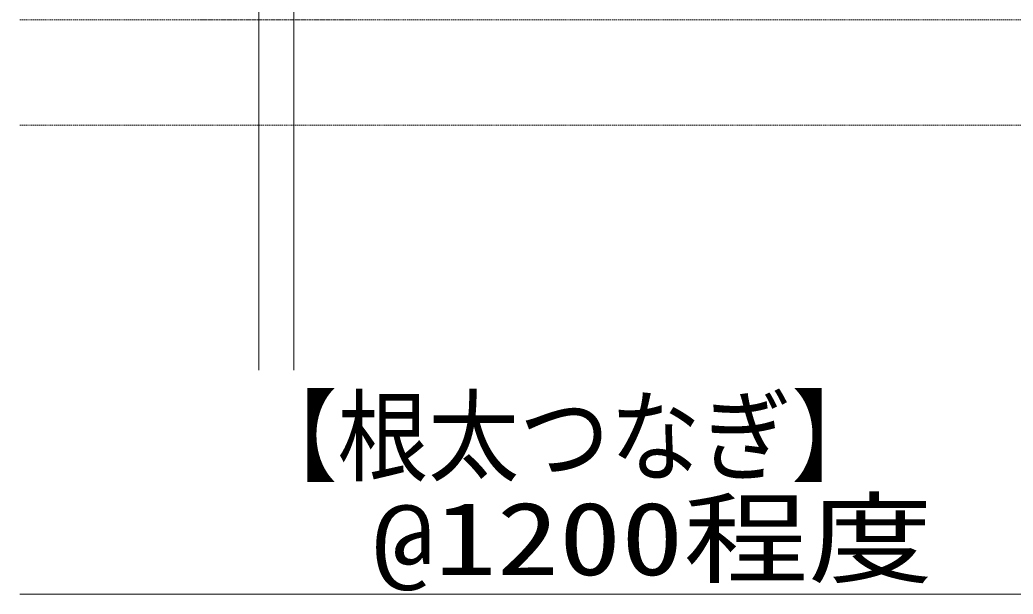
# Model space of a CAD drawing. Units: millimetres, scale not verified. Extents: x -12715 to 12220, y -3766 to 4210.
# Drawn here: x -3433.4 to -3291.5, y 2943 to 3025 of the extents above; entities that cross this region are included whole.
import ezdxf
from ezdxf.enums import TextEntityAlignment as Align

# ---------------------------------------------------------------- set-up
doc = ezdxf.new("R2010")
doc.units = ezdxf.units.MM
doc.header["$LTSCALE"] = 5.7
doc.linetypes.add('DASHED1', pattern=[1.8, 1.2, -0.6])
for name, color, linetype, lineweight in [('0-1_デッキ', 7, 'Continuous', 9), ('0-3_寸法', 7, 'Continuous', 9), ('0-4_一般', 4, 'DASHED1', 9), ('0-5_根太', 4, 'Continuous', 9), ('0-A_WQCS', 7, 'Continuous', 9)]:
    doc.layers.add(name, color=color, linetype=linetype, lineweight=lineweight)
doc.styles.add('ＭＳ ゴシック', font='')
doc.styles.get('ＭＳ ゴシック').set_extended_font_data('MS Gothic')

# ---------------------------------------------------------------- blocks, each defined once
blk = doc.blocks.new('グループ-190-1')
at = {"layer": '0-5_根太', "linetype": 'DASHED1'}
for p, q in [((-148038.6, 4198.7), (-126754.2, 4198.7)), ((-148038.6, 3598.7), (-126754.2, 3598.7))]:
    blk.add_line(p, q, dxfattribs=at)
blk = doc.blocks.new('グループ-294-1')
at = {"layer": '0-4_一般'}
for p, q in [((-1200, 422.1), (-1200, 422.1)), ((-1200, 421.3), (-1200, 421.3)), ((-1200, 421.3), (-1200, 421.3)), ((-1200, -418.8), (-1200, 421.3)), ((-1199.9, 422.9), (-1199.9, 422.9)), ((-1200, -418.8), (-1200, -418.8)), ((-1199.9, -422.4), (-1199.9, -422.3)), ((-1199.8, -423.5), (-1199.8, -423.4)), ((-1199.6, -424.8), (-1199.6, -424.7))]:
    blk.add_line(p, q, dxfattribs=at)
blk.add_lwpolyline([(-1200, -421.3), (-1200, -421.3), (-1200, -421.2)], dxfattribs=at)
for centre, radius, start, end in [((-1180.9, 421.3), 19.1, 175.0988, 177.5807), ((-1180.3, 421.3), 19.7, 177.5807, 180), ((-1180.3, 421.3), 19.7, 170.1489, 172.6221), ((-1180.3, 421.3), 19.7, 172.6218, 175.0988), ((-1180.3, 421.3), 19.7, 167.6784, 170.1486), ((-1115.9, -418.7), 84.1, 180.0844, 181.7139), ((-1175.8, -420.6), 24.2, 181.7199, 184.1715), ((-1178, -420.8), 22, 184.1715, 187.0464), ((-1177.7, -420.8), 22.2, 187.0464, 190.1019)]:
    blk.add_arc(centre, radius, start, end, dxfattribs=at)
blk = doc.blocks.new('グループ-295-1')
at = {"layer": '0-4_一般'}
blk.add_blockref('グループ-294-1', (0, 0), dxfattribs=at)
blk = doc.blocks.new('30WQCS')
at = {"layer": '0-1_デッキ'}
blk.add_blockref('グループ-295-1', (0, 0), dxfattribs=at)

msp = doc.modelspace()

# ---------------------------------------------------------------- linework, layer by layer
at = {"layer": '0-1_デッキ'}
for p, q in [((-3394.265, 2974.968), (-3394.265, 3539.968)), ((-3399.265, 2974.968), (-3399.265, 3052.468))]:
    msp.add_line(p, q, dxfattribs=at)
at = {"layer": '0-3_寸法', "color": 4}
msp.add_lwpolyline([(-3269.268, 2959.968), (-3269.268, 2943), (-3433.379, 2943)], dxfattribs=at)

# ---------------------------------------------------------------- block references
at = {"layer": '0-5_根太', "xscale": 0.025, "yscale": 0.025}
msp.add_blockref('グループ-190-1', (267.586, 2920), dxfattribs=at)
at = {"layer": '0-A_WQCS', "xscale": 0.025, "yscale": 0.025, "rotation": 90}
msp.add_blockref('30WQCS', (-3396.765, 3054.968), dxfattribs=at)

# ---------------------------------------------------------------- texts
at = {"layer": '0-3_寸法', "color": 4, "style": 'ＭＳ ゴシック'}
for s, height, width, p in [('【根太つなぎ】', 10.56, 0.9, (-3400.987, 2957.085)), ('@1200程度', 10.45, 1.25, (-3383.059, 2942.582))]:
    msp.add_text(s, height=height, dxfattribs=dict(at, width=width)).set_placement(p, align=Align.BOTTOM_LEFT)

doc.saveas('drawing.dxf')
